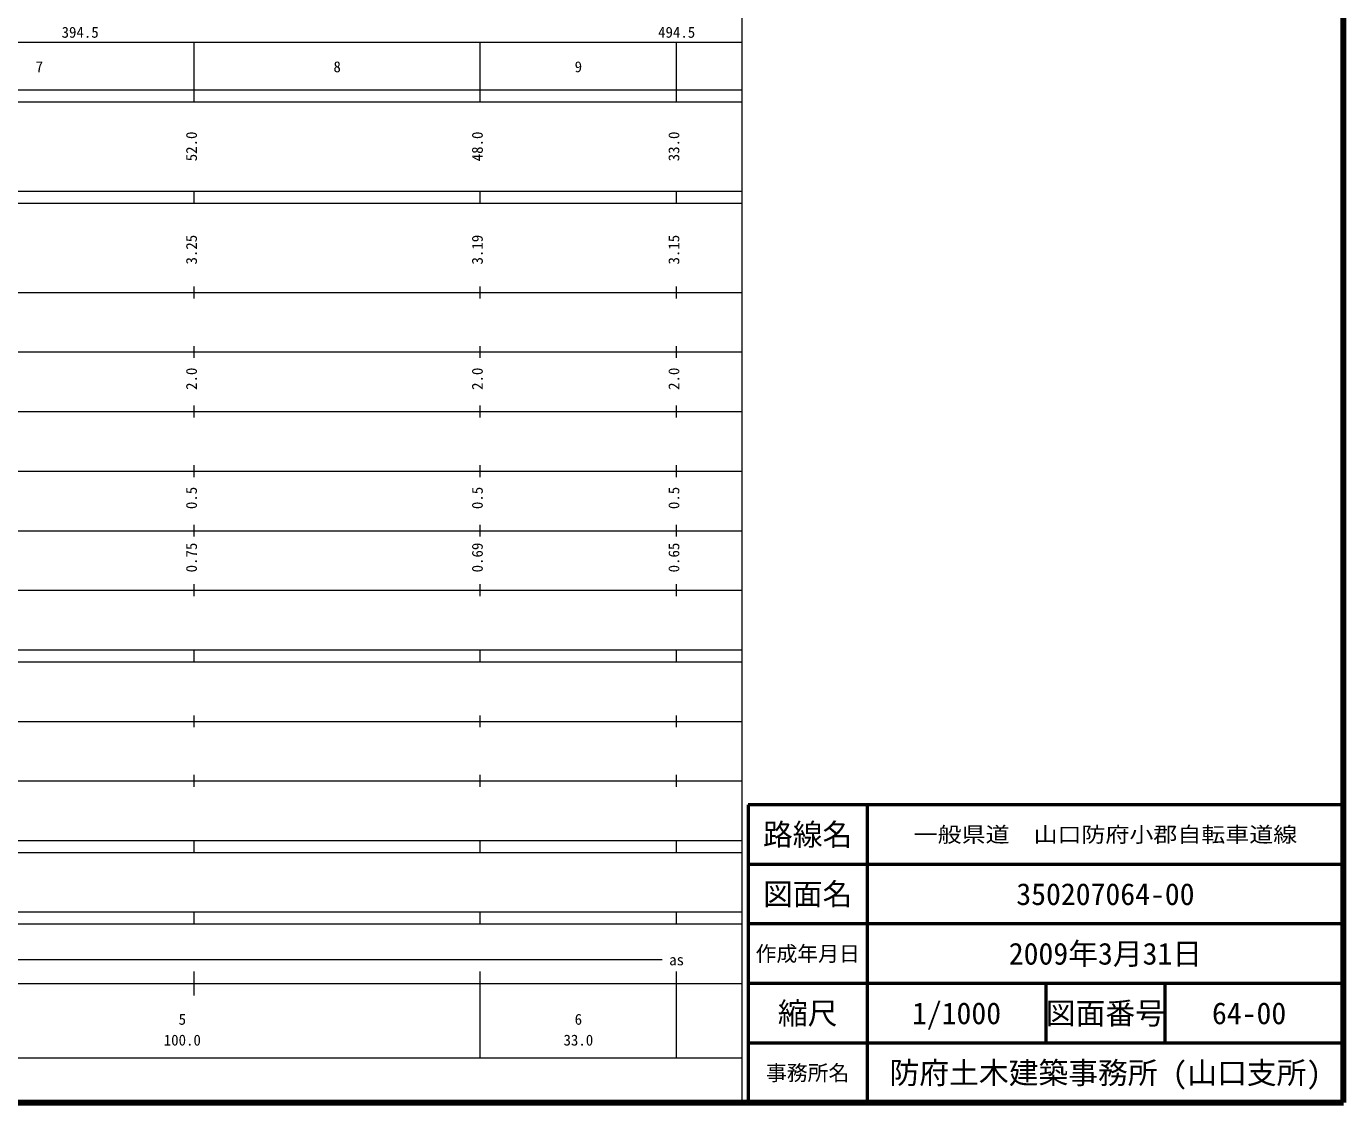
# Model space of a CAD drawing. Units: millimetres on the paper, enlarged 1000 times. Extents: x 40000 to 680000, y 20000 to 380000.
# Drawn here: x 458810 to 680000, y 20000 to 200656 of the extents above; entities that cross this region are included whole.
import ezdxf
from ezdxf.enums import TextEntityAlignment as Align

# ---------------------------------------------------------------- set-up
doc = ezdxf.new("R2010")
doc.units = ezdxf.units.MM
doc.header["$LTSCALE"] = 1000
for name, color, linetype, lineweight in [('M-TTL', 2, 'Continuous', 140), ('M-TTL-BAND', 7, 'Continuous', 13), ('M-TTL-FRAM', 2, 'Continuous', 50), ('M-TTL-LINE', 7, 'Continuous', 50)]:
    doc.layers.add(name, color=color, linetype=linetype, lineweight=lineweight)
doc.layers.add('M-TTL-TXT', color=7, linetype='Continuous')
doc.styles.add('ＭＳ ゴシック', font='')
doc.styles.get('ＭＳ ゴシック').set_extended_font_data('MS Gothic')

msp = doc.modelspace()

# ---------------------------------------------------------------- linework, layer by layer
at = {"layer": 'M-TTL'}
for p, q in [((680000, 20000), (680000, 380000)), ((40000, 20000), (680000, 20000))]:
    msp.add_line(p, q, dxfattribs=at)
at = {"layer": 'M-TTL-BAND'}
for p, q in [((579000, 20000), (579000, 370000)), ((68000, 198000), (579000, 198000)), ((487000, 188000), (487000, 198000)), ((535000, 188000), (535000, 198000)), ((568000, 188000), (568000, 198000)), ((40000, 190000), (579000, 190000)), ((40000, 188000), (579000, 188000)), ((40000, 173000), (579000, 173000)), ((487000, 171000), (487000, 173000)), ((535000, 171000), (535000, 173000)), ((568000, 171000), (568000, 173000)), ((40000, 171000), (579000, 171000)), ((40000, 156000), (579000, 156000)), ((487000, 155000), (487000, 157000)), ((535000, 155000), (535000, 157000)), ((568000, 155000), (568000, 157000)), ((46000, 146000), (579000, 146000)), ((487000, 145000), (487000, 147000)), ((535000, 145000), (535000, 147000)), ((568000, 145000), (568000, 147000)), ((52000, 136000), (579000, 136000)), ((487000, 135000), (487000, 137000)), ((535000, 135000), (535000, 137000)), ((568000, 135000), (568000, 137000)), ((487000, 125000), (487000, 127000)), ((535000, 125000), (535000, 127000)), ((568000, 125000), (568000, 127000)), ((46000, 126000), (579000, 126000)), ((52000, 116000), (579000, 116000)), ((487000, 115000), (487000, 117000)), ((535000, 115000), (535000, 117000)), ((568000, 115000), (568000, 117000)), ((487000, 105000), (487000, 107000)), ((535000, 105000), (535000, 107000)), ((568000, 105000), (568000, 107000)), ((46000, 106000), (579000, 106000)), ((40000, 96000), (579000, 96000)), ((487000, 94000), (487000, 96000)), ((535000, 94000), (535000, 96000)), ((568000, 94000), (568000, 96000)), ((40000, 94000), (579000, 94000)), ((487000, 83000), (487000, 85000)), ((535000, 83000), (535000, 85000)), ((568000, 83000), (568000, 85000)), ((49000, 84000), (579000, 84000)), ((40000, 74000), (579000, 74000)), ((487000, 73000), (487000, 75000)), ((535000, 73000), (535000, 75000)), ((568000, 73000), (568000, 75000)), ((40000, 64000), (579000, 64000)), ((40000, 62000), (579000, 62000)), ((487000, 62000), (487000, 64000)), ((535000, 62000), (535000, 64000)), ((568000, 62000), (568000, 64000)), ((40000, 52000), (579000, 52000)), ((487000, 50000), (487000, 52000)), ((535000, 50000), (535000, 52000)), ((568000, 50000), (568000, 52000)), ((40000, 50000), (579000, 50000)), ((237146, 44000), (565576, 44000)), ((40000, 40000), (579000, 40000)), ((487000, 38000), (487000, 42000)), ((535000, 27500), (535000, 42000)), ((568000, 27500), (568000, 42000)), ((68000, 27500), (579000, 27500))]:
    msp.add_line(p, q, dxfattribs=at)
at = {"layer": 'M-TTL-FRAM'}
for p, q in [((680000, 70000), (580000, 70000)), ((580000, 70000), (580000, 20000))]:
    msp.add_line(p, q, dxfattribs=at)
at = {"layer": 'M-TTL-LINE'}
for p, q in [((600000, 70000), (600000, 20000)), ((680000, 60000), (580000, 60000)), ((680000, 50000), (580000, 50000)), ((680000, 40000), (580000, 40000)), ((630000, 40000), (630000, 30000)), ((650000, 40000), (650000, 30000)), ((680000, 30000), (580000, 30000))]:
    msp.add_line(p, q, dxfattribs=at)

# ---------------------------------------------------------------- texts
at = {"layer": 'M-TTL-BAND', "style": 'ＭＳ ゴシック'}
for s, p in [('394.5', (467844, 198195)), ('494.5', (568000, 198195)), ('7', (461000, 192405)), ('8', (511000, 192405)), ('9', (551500, 192405)), ('as', (568000, 42500)), ('5', (485000, 32523)), ('6', (551500, 32523)), ('100.0', (485000, 29033)), ('33.0', (551500, 29033))]:
    msp.add_text(s, height=1833, dxfattribs=at).set_placement(p, align=Align.BOTTOM_CENTER)
for s, p in [('52.0', (488000, 180500)), ('48.0', (536000, 180500)), ('33.0', (569000, 180500)), ('3.25', (488000, 163174)), ('3.19', (536000, 163174)), ('3.15', (569000, 163174)), ('2.0', (488000, 141500)), ('2.0', (536000, 141500)), ('2.0', (569000, 141500)), ('0.5', (488000, 121500)), ('0.5', (536000, 121500)), ('0.5', (569000, 121500)), ('0.75', (488000, 111500)), ('0.69', (536000, 111500)), ('0.65', (569000, 111500))]:
    msp.add_text(s, height=1833, rotation=90, dxfattribs=at).set_placement(p, align=Align.BOTTOM_CENTER)
at = {"layer": 'M-TTL-TXT', "style": 'ＭＳ ゴシック'}
for s, height, p in [('路線名', 3666, (590000, 65000)), ('路線名', 3666, (590000, 65000)), ('図面名', 3666, (590000, 55000)), ('図面名', 3666, (590000, 55000)), ('350207064-00', 3666, (640000, 55000)), ('作成年月日', 2566, (590000, 45000)), ('作成年月日', 2566, (590000, 45000)), ('2009年3月31日', 3666, (640000, 45000)), ('縮尺', 3666, (590000, 35000)), ('縮尺', 3666, (590000, 35000)), ('1/1000', 3666, (615000, 35000)), ('図面番号', 3666, (640000, 35000)), ('図面番号', 3666, (640000, 35000)), ('64-00', 3666, (664125, 35000)), ('事務所名', 2566, (590000, 25000)), ('事務所名', 2566, (590000, 25000)), ('防府土木建築事務所 (山口支所)', 3666, (640000, 25000))]:
    msp.add_text(s, height=height, dxfattribs=at).set_placement(p, align=Align.MIDDLE_CENTER)
at = {"layer": 'M-TTL-TXT', "style": 'ＭＳ ゴシック', "width": 1.15}
msp.add_text('一般県道\u3000山口防府小郡自転車道線', height=2566, dxfattribs=at).set_placement((640000, 65000), align=Align.MIDDLE_CENTER)

doc.saveas('drawing.dxf')
